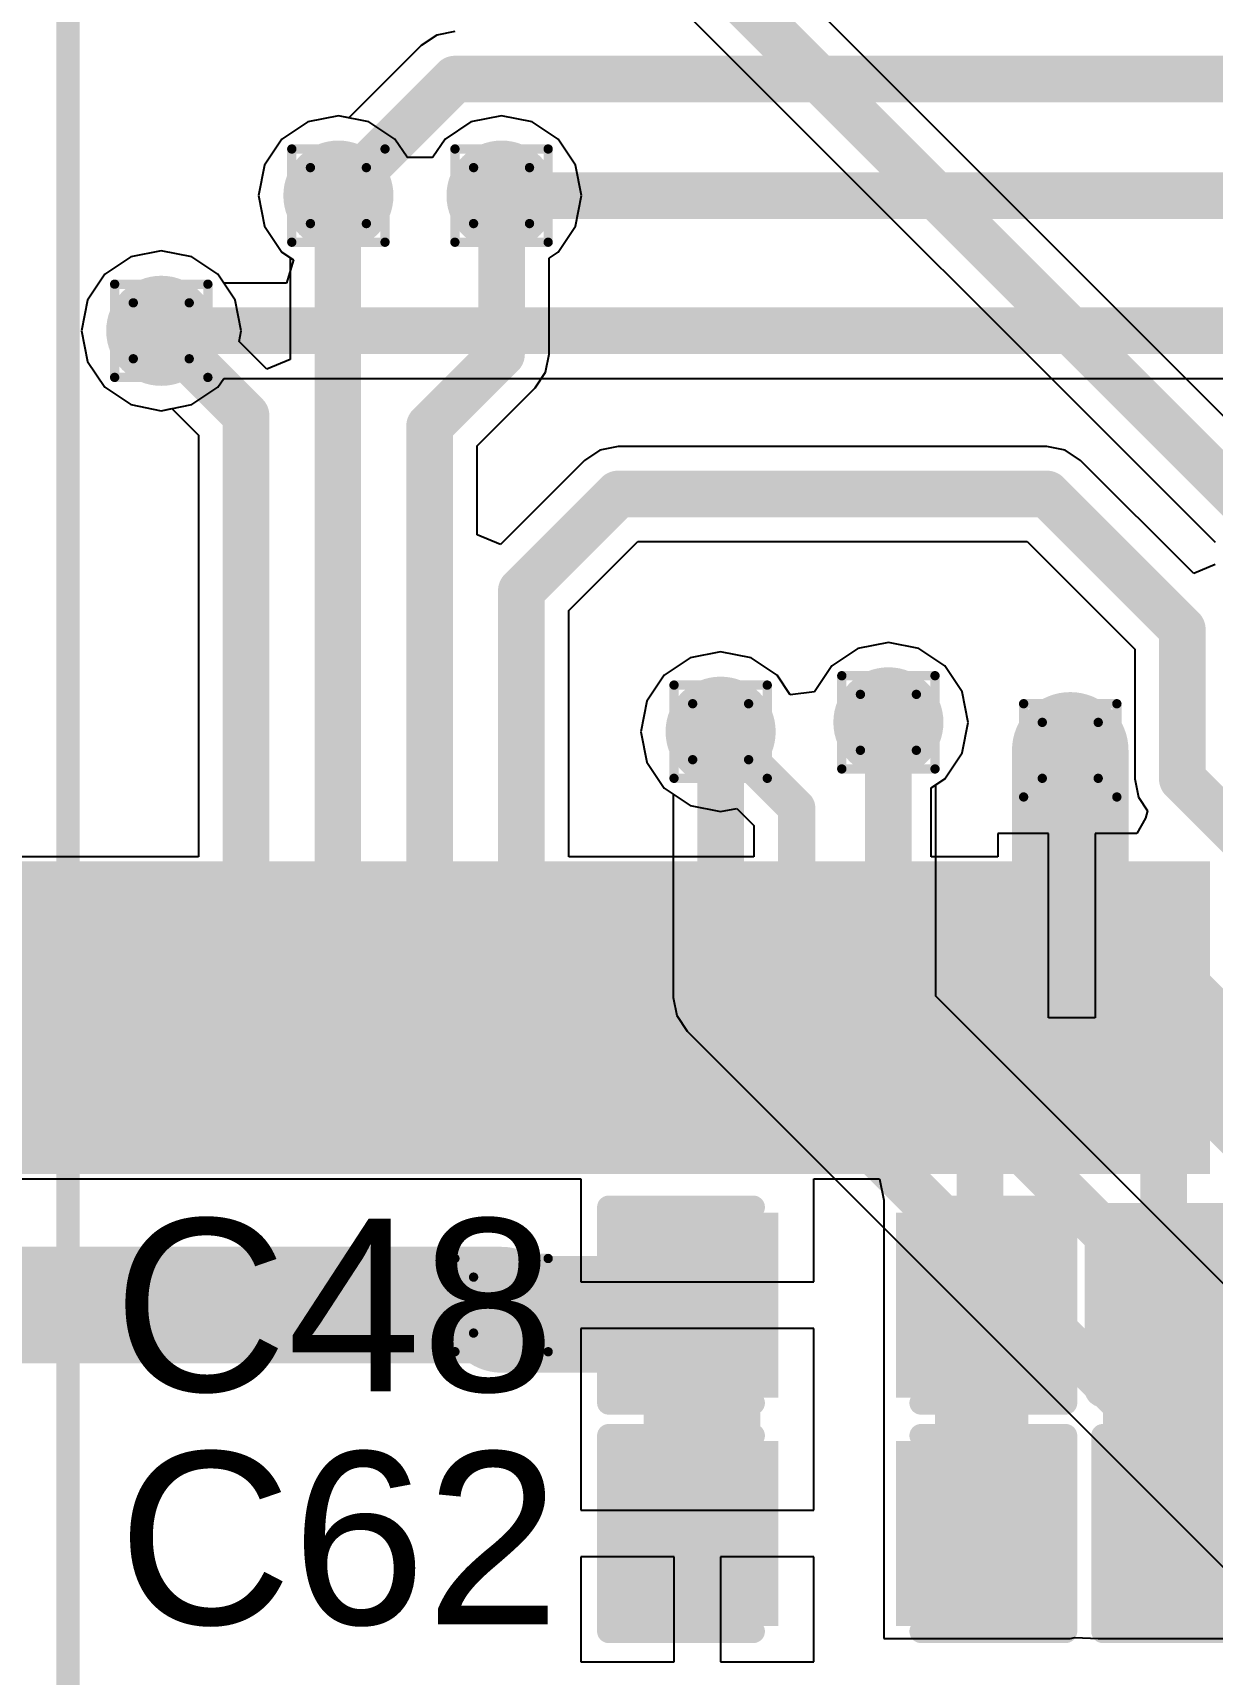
# Model space of a CAD drawing. Header units: inches. Extents: x -0.3 to 9.9, y -0.4 to 5.
# Drawn here: x 2.9744 to 3.2274, y 0.8498 to 1.2019 of the extents above; entities that cross this region are included whole.
import ezdxf

# ---------------------------------------------------------------- set-up
doc = ezdxf.new("R2010")
doc.units = ezdxf.units.IN
doc.header["$MEASUREMENT"] = 0
for name, color, linetype in [('Bottom Layer', 5, 'Continuous'), ('Bottom Solder', 6, 'Continuous'), ('Drill Drawing', 1, 'Continuous'), ('Top Layer', 1, 'Continuous'), ('Top Overlay', 2, 'Continuous'), ('Top Paste', 8, 'Continuous'), ('Top Solder', 216, 'Continuous'), ('Via Holes', 16, 'Continuous')]:
    doc.layers.add(name, color=color, linetype=linetype)
doc.styles.add('Arial', font='', dxfattribs={"height": 0.2})
doc.styles.get('Arial').set_extended_font_data('Arial')

# ---------------------------------------------------------------- blocks, each defined once
blk = doc.blocks.new('ZIO_101954_13')
at = {"layer": 'Top Overlay', "const_width": 0.005}
blk.add_lwpolyline([(0.719, -1.74), (0.719, 0.057)], dxfattribs=at)
blk = doc.blocks.new('IND_0402_15')
at = {"layer": 'Top Layer'}
for points in [[(-0.02165, 0.01181), (-0.00591, 0.01181), (-0.00591, -0.01181), (-0.02165, -0.01181)], [(0.00591, 0.01181), (0.02165, 0.01181), (0.02165, -0.01181), (0.00591, -0.01181)]]:
    blk.add_hatch(color=1, dxfattribs=at).paths.add_polyline_path(points)
at = {"layer": 'Top Paste'}
for points in [[(-0.02165, 0.01181), (-0.00591, 0.01181), (-0.00591, -0.01181), (-0.02165, -0.01181)], [(0.00591, 0.01181), (0.02165, 0.01181), (0.02165, -0.01181), (0.00591, -0.01181)]]:
    blk.add_hatch(color=8, dxfattribs=at).paths.add_polyline_path(points)
at = {"layer": 'Top Solder'}
for points in [[(-0.02565, 0.01581), (-0.00191, 0.01581), (-0.00191, -0.01581), (-0.02565, -0.01581)], [(0.00191, 0.01581), (0.02565, 0.01581), (0.02565, -0.01581), (0.00191, -0.01581)]]:
    blk.add_hatch(color=216, dxfattribs=at).paths.add_polyline_path(points)
at = {"layer": 'Top Overlay', "const_width": 0.00787}
for points in [[(-0.012, 0.018), (-0.028, 0.018)], [(-0.028, 0.018), (-0.028, -0.018)], [(0.028, 0.018), (-0.012, 0.018)], [(0.028, 0.018), (0.028, -0.018)], [(-0.012, -0.018), (-0.028, -0.018)], [(0.028, -0.018), (-0.012, -0.018)]]:
    blk.add_lwpolyline(points, dxfattribs=at)
at = {"layer": 'Top Overlay', "const_width": 0.00394}
for points in [[(-0.02997, 0.018, 1), (-0.02603, 0.018, 1)], [(-0.02997, 0.018, 1), (-0.02603, 0.018, 1)], [(-0.01397, 0.018, 1), (-0.01003, 0.018, 1)], [(-0.01397, 0.018, 1), (-0.01003, 0.018, 1)], [(0.02603, 0.018, 1), (0.02997, 0.018, 1)], [(0.02603, 0.018, 1), (0.02997, 0.018, 1)], [(-0.02997, -0.018, 1), (-0.02603, -0.018, 1)], [(-0.02997, -0.018, 1), (-0.02603, -0.018, 1)], [(-0.01397, -0.018, 1), (-0.01003, -0.018, 1)], [(-0.01397, -0.018, 1), (-0.01003, -0.018, 1)], [(0.02603, -0.018, 1), (0.02997, -0.018, 1)], [(0.02603, -0.018, 1), (0.02997, -0.018, 1)]]:
    blk.add_lwpolyline(points, format="xyb", close=True, dxfattribs=at)
blk = doc.blocks.new('C___0603_16')
at = {"layer": 'Top Layer'}
for points in [[(-0.015, 0.0175), (-0.015, -0.0175), (-0.045, -0.0175), (-0.045, 0.0175)], [(0.045, 0.0175), (0.045, -0.0175), (0.015, -0.0175), (0.015, 0.0175)]]:
    blk.add_hatch(color=1, dxfattribs=at).paths.add_polyline_path(points)
at = {"layer": 'Top Paste'}
for points in [[(-0.015, 0.0175), (-0.015, -0.0175), (-0.045, -0.0175), (-0.045, 0.0175)], [(0.045, 0.0175), (0.045, -0.0175), (0.015, -0.0175), (0.015, 0.0175)]]:
    blk.add_hatch(color=8, dxfattribs=at).paths.add_polyline_path(points)
at = {"layer": 'Top Solder'}
for points in [[(-0.01264, 0.01986), (-0.01264, -0.01986), (-0.04736, -0.01986), (-0.04736, 0.01986)], [(0.04736, 0.01986), (0.04736, -0.01986), (0.01264, -0.01986), (0.01264, 0.01986)]]:
    blk.add_hatch(color=216, dxfattribs=at).paths.add_polyline_path(points)
at = {"layer": 'Top Overlay', "const_width": 0.005}
for points in [[(-0.018, 0.021), (-0.049, 0.021)], [(-0.049, 0.021), (-0.049, -0.021)], [(0.049, 0.021), (0.018, 0.021)], [(0.049, 0.021), (0.049, -0.021)], [(-0.018, -0.021), (-0.049, -0.021)], [(0.049, -0.021), (0.018, -0.021)]]:
    blk.add_lwpolyline(points, dxfattribs=at)
at = {"layer": 'Top Overlay', "const_width": 0.0025}
for points in [[(-0.05025, 0.021, 1), (-0.04775, 0.021, 1)], [(-0.05025, 0.021, 1), (-0.04775, 0.021, 1)], [(-0.01925, 0.021, 1), (-0.01675, 0.021, 1)], [(0.01675, 0.021, 1), (0.01925, 0.021, 1)], [(0.04775, 0.021, 1), (0.05025, 0.021, 1)], [(0.04775, 0.021, 1), (0.05025, 0.021, 1)], [(-0.05025, -0.021, 1), (-0.04775, -0.021, 1)], [(-0.05025, -0.021, 1), (-0.04775, -0.021, 1)], [(-0.01925, -0.021, 1), (-0.01675, -0.021, 1)], [(0.01675, -0.021, 1), (0.01925, -0.021, 1)], [(0.04775, -0.021, 1), (0.05025, -0.021, 1)], [(0.04775, -0.021, 1), (0.05025, -0.021, 1)]]:
    blk.add_lwpolyline(points, format="xyb", close=True, dxfattribs=at)
blk = doc.blocks.new('C___0603_18')
at = {"layer": 'Top Layer'}
for points in [[(-0.015, 0.0175), (-0.015, -0.0175), (-0.045, -0.0175), (-0.045, 0.0175)], [(0.045, 0.0175), (0.045, -0.0175), (0.015, -0.0175), (0.015, 0.0175)]]:
    blk.add_hatch(color=1, dxfattribs=at).paths.add_polyline_path(points)
at = {"layer": 'Top Paste'}
for points in [[(-0.015, 0.0175), (-0.015, -0.0175), (-0.045, -0.0175), (-0.045, 0.0175)], [(0.045, 0.0175), (0.045, -0.0175), (0.015, -0.0175), (0.015, 0.0175)]]:
    blk.add_hatch(color=8, dxfattribs=at).paths.add_polyline_path(points)
at = {"layer": 'Top Solder'}
for points in [[(-0.01264, 0.01986), (-0.01264, -0.01986), (-0.04736, -0.01986), (-0.04736, 0.01986)], [(0.04736, 0.01986), (0.04736, -0.01986), (0.01264, -0.01986), (0.01264, 0.01986)]]:
    blk.add_hatch(color=216, dxfattribs=at).paths.add_polyline_path(points)
at = {"layer": 'Top Overlay', "const_width": 0.005}
for points in [[(-0.049, 0.021), (-0.018, 0.021)], [(-0.049, -0.021), (-0.049, 0.021)], [(0.018, 0.021), (0.049, 0.021)], [(0.049, -0.021), (0.049, 0.021)], [(-0.049, -0.021), (-0.018, -0.021)], [(0.018, -0.021), (0.049, -0.021)]]:
    blk.add_lwpolyline(points, dxfattribs=at)
at = {"layer": 'Top Overlay', "const_width": 0.0025}
for points in [[(-0.05025, 0.021, 1), (-0.04775, 0.021, 1)], [(-0.05025, 0.021, 1), (-0.04775, 0.021, 1)], [(-0.01925, 0.021, 1), (-0.01675, 0.021, 1)], [(0.01675, 0.021, 1), (0.01925, 0.021, 1)], [(0.04775, 0.021, 1), (0.05025, 0.021, 1)], [(0.04775, 0.021, 1), (0.05025, 0.021, 1)], [(-0.05025, -0.021, 1), (-0.04775, -0.021, 1)], [(-0.05025, -0.021, 1), (-0.04775, -0.021, 1)], [(-0.01925, -0.021, 1), (-0.01675, -0.021, 1)], [(0.01675, -0.021, 1), (0.01925, -0.021, 1)], [(0.04775, -0.021, 1), (0.05025, -0.021, 1)], [(0.04775, -0.021, 1), (0.05025, -0.021, 1)]]:
    blk.add_lwpolyline(points, format="xyb", close=True, dxfattribs=at)
blk = doc.blocks.new('TQFP_100_14_14__49')
at = {"layer": 'Top Layer'}
for points in [[(-0.23031, 0.33268), (-0.23031, 0.27362), (-0.24213, 0.27362), (-0.24213, 0.33268)], [(-0.21063, 0.33268), (-0.21063, 0.27362), (-0.22244, 0.27362), (-0.22244, 0.33268)], [(-0.19094, 0.33268), (-0.19094, 0.27362), (-0.20276, 0.27362), (-0.20276, 0.33268)], [(-0.17126, 0.33268), (-0.17126, 0.27362), (-0.18307, 0.27362), (-0.18307, 0.33268)], [(-0.15157, 0.33268), (-0.15157, 0.27362), (-0.16339, 0.27362), (-0.16339, 0.33268)], [(-0.13189, 0.33268), (-0.13189, 0.27362), (-0.1437, 0.27362), (-0.1437, 0.33268)], [(-0.1122, 0.33268), (-0.1122, 0.27362), (-0.12402, 0.27362), (-0.12402, 0.33268)], [(-0.09252, 0.33268), (-0.09252, 0.27362), (-0.10433, 0.27362), (-0.10433, 0.33268)], [(-0.07283, 0.33268), (-0.07283, 0.27362), (-0.08465, 0.27362), (-0.08465, 0.33268)], [(-0.05315, 0.33268), (-0.05315, 0.27362), (-0.06496, 0.27362), (-0.06496, 0.33268)], [(-0.03346, 0.33268), (-0.03346, 0.27362), (-0.04528, 0.27362), (-0.04528, 0.33268)], [(-0.01378, 0.33268), (-0.01378, 0.27362), (-0.02559, 0.27362), (-0.02559, 0.33268)], [(0.00591, 0.33268), (0.00591, 0.27362), (-0.00591, 0.27362), (-0.00591, 0.33268)]]:
    blk.add_hatch(color=1, dxfattribs=at).paths.add_polyline_path(points)
at = {"layer": 'Top Paste'}
for points in [[(-0.23031, 0.33268), (-0.23031, 0.27362), (-0.24213, 0.27362), (-0.24213, 0.33268)], [(-0.21063, 0.33268), (-0.21063, 0.27362), (-0.22244, 0.27362), (-0.22244, 0.33268)], [(-0.19094, 0.33268), (-0.19094, 0.27362), (-0.20276, 0.27362), (-0.20276, 0.33268)], [(-0.17126, 0.33268), (-0.17126, 0.27362), (-0.18307, 0.27362), (-0.18307, 0.33268)], [(-0.15157, 0.33268), (-0.15157, 0.27362), (-0.16339, 0.27362), (-0.16339, 0.33268)], [(-0.13189, 0.33268), (-0.13189, 0.27362), (-0.1437, 0.27362), (-0.1437, 0.33268)], [(-0.1122, 0.33268), (-0.1122, 0.27362), (-0.12402, 0.27362), (-0.12402, 0.33268)], [(-0.09252, 0.33268), (-0.09252, 0.27362), (-0.10433, 0.27362), (-0.10433, 0.33268)], [(-0.07283, 0.33268), (-0.07283, 0.27362), (-0.08465, 0.27362), (-0.08465, 0.33268)], [(-0.05315, 0.33268), (-0.05315, 0.27362), (-0.06496, 0.27362), (-0.06496, 0.33268)], [(-0.03346, 0.33268), (-0.03346, 0.27362), (-0.04528, 0.27362), (-0.04528, 0.33268)], [(-0.01378, 0.33268), (-0.01378, 0.27362), (-0.02559, 0.27362), (-0.02559, 0.33268)], [(0.00591, 0.33268), (0.00591, 0.27362), (-0.00591, 0.27362), (-0.00591, 0.33268)]]:
    blk.add_hatch(color=8, dxfattribs=at).paths.add_polyline_path(points)
at = {"layer": 'Top Solder'}
for points in [[(-0.22631, 0.33668), (-0.22631, 0.26962), (-0.24613, 0.26962), (-0.24613, 0.33668)], [(-0.20663, 0.33668), (-0.20663, 0.26962), (-0.22644, 0.26962), (-0.22644, 0.33668)], [(-0.18694, 0.33668), (-0.18694, 0.26962), (-0.20676, 0.26962), (-0.20676, 0.33668)], [(-0.16726, 0.33668), (-0.16726, 0.26962), (-0.18707, 0.26962), (-0.18707, 0.33668)], [(-0.14757, 0.33668), (-0.14757, 0.26962), (-0.16739, 0.26962), (-0.16739, 0.33668)], [(-0.12789, 0.33668), (-0.12789, 0.26962), (-0.1477, 0.26962), (-0.1477, 0.33668)], [(-0.1082, 0.33668), (-0.1082, 0.26962), (-0.12802, 0.26962), (-0.12802, 0.33668)], [(-0.08852, 0.33668), (-0.08852, 0.26962), (-0.10833, 0.26962), (-0.10833, 0.33668)], [(-0.06883, 0.33668), (-0.06883, 0.26962), (-0.08865, 0.26962), (-0.08865, 0.33668)], [(-0.04915, 0.33668), (-0.04915, 0.26962), (-0.06896, 0.26962), (-0.06896, 0.33668)], [(-0.02946, 0.33668), (-0.02946, 0.26962), (-0.04928, 0.26962), (-0.04928, 0.33668)], [(-0.00978, 0.33668), (-0.00978, 0.26962), (-0.02959, 0.26962), (-0.02959, 0.33668)], [(0.00991, 0.33668), (0.00991, 0.26962), (-0.00991, 0.26962), (-0.00991, 0.33668)]]:
    blk.add_hatch(color=216, dxfattribs=at).paths.add_polyline_path(points)
blk = doc.blocks.new('C___0603_172')
at = {"layer": 'Top Layer'}
for points in [[(-0.015, 0.0175), (-0.015, -0.0175), (-0.045, -0.0175), (-0.045, 0.0175)], [(0.045, 0.0175), (0.045, -0.0175), (0.015, -0.0175), (0.015, 0.0175)]]:
    blk.add_hatch(color=1, dxfattribs=at).paths.add_polyline_path(points)
at = {"layer": 'Top Paste'}
for points in [[(-0.015, 0.0175), (-0.015, -0.0175), (-0.045, -0.0175), (-0.045, 0.0175)], [(0.045, 0.0175), (0.045, -0.0175), (0.015, -0.0175), (0.015, 0.0175)]]:
    blk.add_hatch(color=8, dxfattribs=at).paths.add_polyline_path(points)
at = {"layer": 'Top Solder'}
for points in [[(-0.01264, 0.01986), (-0.01264, -0.01986), (-0.04736, -0.01986), (-0.04736, 0.01986)], [(0.04736, 0.01986), (0.04736, -0.01986), (0.01264, -0.01986), (0.01264, 0.01986)]]:
    blk.add_hatch(color=216, dxfattribs=at).paths.add_polyline_path(points)
at = {"layer": 'Top Overlay', "const_width": 0.005}
for points in [[(-0.049, 0.021), (-0.049, -0.021)], [(-0.018, 0.021), (-0.049, 0.021)], [(0.049, 0.021), (0.018, 0.021)], [(0.049, 0.021), (0.049, -0.021)], [(-0.018, -0.021), (-0.049, -0.021)], [(0.049, -0.021), (0.018, -0.021)]]:
    blk.add_lwpolyline(points, dxfattribs=at)
at = {"layer": 'Top Overlay', "const_width": 0.0025}
for points in [[(-0.05025, 0.021, 1), (-0.04775, 0.021, 1)], [(-0.05025, 0.021, 1), (-0.04775, 0.021, 1)], [(-0.01925, 0.021, 1), (-0.01675, 0.021, 1)], [(0.01675, 0.021, 1), (0.01925, 0.021, 1)], [(0.04775, 0.021, 1), (0.05025, 0.021, 1)], [(0.04775, 0.021, 1), (0.05025, 0.021, 1)], [(-0.05025, -0.021, 1), (-0.04775, -0.021, 1)], [(-0.05025, -0.021, 1), (-0.04775, -0.021, 1)], [(-0.01925, -0.021, 1), (-0.01675, -0.021, 1)], [(0.01675, -0.021, 1), (0.01925, -0.021, 1)], [(0.04775, -0.021, 1), (0.05025, -0.021, 1)], [(0.04775, -0.021, 1), (0.05025, -0.021, 1)]]:
    blk.add_lwpolyline(points, format="xyb", close=True, dxfattribs=at)

msp = doc.modelspace()

# ---------------------------------------------------------------- hatches: boundary and pattern name
at = {"layer": 'Bottom Layer'}
h = msp.add_hatch(color=5, dxfattribs=at)
edge = h.paths.add_edge_path()
edge.add_arc((3.04, 1.167), 0.01181, 0, 360)
h = msp.add_hatch(color=5, dxfattribs=at)
edge = h.paths.add_edge_path()
edge.add_arc((3.075, 1.167), 0.01181, 0, 360)
h = msp.add_hatch(color=5, dxfattribs=at)
edge = h.paths.add_edge_path()
edge.add_arc((3.002, 1.138), 0.01181, 0, 360)
h = msp.add_hatch(color=5, dxfattribs=at)
edge = h.paths.add_edge_path()
edge.add_arc((3.122, 1.052), 0.01181, 0, 360)
h = msp.add_hatch(color=5, dxfattribs=at)
edge = h.paths.add_edge_path()
edge.add_arc((3.15799, 1.05401), 0.01181, 0, 360)
h = msp.add_hatch(color=5, dxfattribs=at)
edge = h.paths.add_edge_path()
edge.add_arc((3.197, 1.048), 0.01181, 0, 360)
h = msp.add_hatch(color=5, dxfattribs=at)
edge = h.paths.add_edge_path()
edge.add_arc((3.075, 0.929), 0.01181, 0, 360)
at = {"layer": 'Bottom Solder'}
h = msp.add_hatch(color=6, dxfattribs=at)
edge = h.paths.add_edge_path()
edge.add_arc((3.04, 1.167), 0.00591, 0, 360)
h = msp.add_hatch(color=6, dxfattribs=at)
edge = h.paths.add_edge_path()
edge.add_arc((3.075, 1.167), 0.00591, 0, 360)
h = msp.add_hatch(color=6, dxfattribs=at)
edge = h.paths.add_edge_path()
edge.add_arc((3.002, 1.138), 0.00591, 0, 360)
h = msp.add_hatch(color=6, dxfattribs=at)
edge = h.paths.add_edge_path()
edge.add_arc((3.15799, 1.05401), 0.00591, 0, 360)
h = msp.add_hatch(color=6, dxfattribs=at)
edge = h.paths.add_edge_path()
edge.add_arc((3.122, 1.052), 0.00591, 0, 360)
h = msp.add_hatch(color=6, dxfattribs=at)
edge = h.paths.add_edge_path()
edge.add_arc((3.197, 1.048), 0.00591, 0, 360)
h = msp.add_hatch(color=6, dxfattribs=at)
edge = h.paths.add_edge_path()
edge.add_arc((3.075, 0.929), 0.00591, 0, 360)
at = {"layer": 'Top Layer'}
h = msp.add_hatch(color=1, dxfattribs=at)
edge = h.paths.add_edge_path()
edge.add_arc((3.04, 1.167), 0.01181, 0, 360)
h = msp.add_hatch(color=1, dxfattribs=at)
edge = h.paths.add_edge_path()
edge.add_arc((3.075, 1.167), 0.01181, 0, 360)
h = msp.add_hatch(color=1, dxfattribs=at)
edge = h.paths.add_edge_path()
edge.add_arc((3.002, 1.138), 0.01181, 0, 360)
h = msp.add_hatch(color=1, dxfattribs=at)
edge = h.paths.add_edge_path()
edge.add_arc((3.122, 1.052), 0.01181, 0, 360)
h = msp.add_hatch(color=1, dxfattribs=at)
edge = h.paths.add_edge_path()
edge.add_arc((3.15799, 1.05401), 0.01181, 0, 360)
h = msp.add_hatch(color=1, dxfattribs=at)
edge = h.paths.add_edge_path()
edge.add_arc((3.197, 1.048), 0.01181, 0, 360)
msp.add_hatch(color=1, dxfattribs=at).paths.add_polyline_path([(3.204, 0.949), (3.204, 0.863), (3.231, 0.863), (3.231, 0.949)])
h = msp.add_hatch(color=1, dxfattribs=at)
edge = h.paths.add_edge_path()
edge.add_arc((3.075, 0.929), 0.01181, 0, 360)
at = {"layer": 'Top Solder'}
h = msp.add_hatch(color=216, dxfattribs=at)
edge = h.paths.add_edge_path()
edge.add_arc((3.04, 1.167), 0.00591, 0, 360)
h = msp.add_hatch(color=216, dxfattribs=at)
edge = h.paths.add_edge_path()
edge.add_arc((3.075, 1.167), 0.00591, 0, 360)
h = msp.add_hatch(color=216, dxfattribs=at)
edge = h.paths.add_edge_path()
edge.add_arc((3.002, 1.138), 0.00591, 0, 360)
h = msp.add_hatch(color=216, dxfattribs=at)
edge = h.paths.add_edge_path()
edge.add_arc((3.15799, 1.05401), 0.00591, 0, 360)
h = msp.add_hatch(color=216, dxfattribs=at)
edge = h.paths.add_edge_path()
edge.add_arc((3.122, 1.052), 0.00591, 0, 360)
h = msp.add_hatch(color=216, dxfattribs=at)
edge = h.paths.add_edge_path()
edge.add_arc((3.197, 1.048), 0.00591, 0, 360)
h = msp.add_hatch(color=216, dxfattribs=at)
edge = h.paths.add_edge_path()
edge.add_arc((3.075, 0.929), 0.00591, 0, 360)
at = {"layer": 'Via Holes'}
h = msp.add_hatch(color=7, dxfattribs=at)
edge = h.paths.add_edge_path()
edge.add_arc((3.04, 1.167), 0.00591, 0, 360)
h = msp.add_hatch(color=7, dxfattribs=at)
edge = h.paths.add_edge_path()
edge.add_arc((3.075, 1.167), 0.00591, 0, 360)
h = msp.add_hatch(color=7, dxfattribs=at)
edge = h.paths.add_edge_path()
edge.add_arc((3.002, 1.138), 0.00591, 0, 360)
h = msp.add_hatch(color=7, dxfattribs=at)
edge = h.paths.add_edge_path()
edge.add_arc((3.15799, 1.05401), 0.00591, 0, 360)
h = msp.add_hatch(color=7, dxfattribs=at)
edge = h.paths.add_edge_path()
edge.add_arc((3.122, 1.052), 0.00591, 0, 360)
h = msp.add_hatch(color=7, dxfattribs=at)
edge = h.paths.add_edge_path()
edge.add_arc((3.197, 1.048), 0.00591, 0, 360)
h = msp.add_hatch(color=7, dxfattribs=at)
edge = h.paths.add_edge_path()
edge.add_arc((3.075, 0.929), 0.00591, 0, 360)

# ---------------------------------------------------------------- linework, layer by layer
at = {"layer": 'Bottom Layer'}
for p, q in [((3.0611, 1.20142), (3.05779, 1.19921)), ((3.065, 1.2022), (3.0611, 1.20142)), ((3.05779, 1.19921), (3.04227, 1.18369)), ((3.04, 1.18414), (3.03344, 1.18284)), ((3.04227, 1.18369), (3.04, 1.18414)), ((3.03344, 1.18284), (3.02788, 1.17912)), ((3.02788, 1.17912), (3.02416, 1.17356)), ((3.02416, 1.17356), (3.02286, 1.167)), ((3.02286, 1.167), (3.02416, 1.16044)), ((3.02416, 1.16044), (3.02788, 1.15488)), ((3.002, 1.15514), (2.99544, 1.15384)), ((3.00856, 1.15384), (3.002, 1.15514)), ((3.02788, 1.15488), (3.0304, 1.1532)), ((2.99544, 1.15384), (2.98988, 1.15012)), ((3.01412, 1.15012), (3.00856, 1.15384)), ((3.0304, 1.1532), (3.02888, 1.1482)), ((2.98988, 1.15012), (2.98616, 1.14456)), ((3.01541, 1.1482), (3.01412, 1.15012)), ((3.02888, 1.1482), (3.01541, 1.1482)), ((2.98616, 1.14456), (2.98486, 1.138)), ((2.98486, 1.138), (2.98616, 1.13144)), ((2.98616, 1.13144), (2.98988, 1.12588)), ((3.01412, 1.12588), (3.01541, 1.1278)), ((3.01541, 1.1278), (3.2855, 1.1278)), ((2.98988, 1.12588), (2.99544, 1.12216)), ((3.00856, 1.12216), (3.01412, 1.12588)), ((2.99544, 1.12216), (3.002, 1.12086)), ((3.002, 1.12086), (3.00856, 1.12216)), ((3.15799, 1.07115), (3.15143, 1.06985)), ((3.16455, 1.06985), (3.15799, 1.07115)), ((3.11544, 1.06784), (3.10988, 1.06412)), ((3.122, 1.06914), (3.11544, 1.06784)), ((3.12856, 1.06784), (3.122, 1.06914)), ((3.13412, 1.06412), (3.12856, 1.06784)), ((3.15143, 1.06985), (3.14587, 1.06613)), ((3.17011, 1.06613), (3.16455, 1.06985)), ((3.10988, 1.06412), (3.10616, 1.05856)), ((3.13693, 1.05992), (3.13412, 1.06412)), ((3.14587, 1.06613), (3.14215, 1.06057)), ((3.17382, 1.06057), (3.17011, 1.06613)), ((3.14215, 1.06055), (3.13693, 1.05992)), ((3.14215, 1.06057), (3.14215, 1.06055)), ((3.17513, 1.05401), (3.17382, 1.06057)), ((3.10616, 1.05856), (3.10486, 1.052)), ((3.17382, 1.04745), (3.17513, 1.05401)), ((3.10486, 1.052), (3.10616, 1.04544)), ((3.17011, 1.04189), (3.17382, 1.04745)), ((3.10616, 1.04544), (3.10988, 1.03988)), ((3.10988, 1.03988), (3.1118, 1.03859)), ((3.16818, 1.04061), (3.17011, 1.04189)), ((3.16818, 0.99524), (3.16818, 1.04061)), ((3.1118, 1.03859), (3.1118, 0.995)), ((3.1118, 0.995), (3.11258, 0.9911)), ((3.36962, 0.7938), (3.16818, 0.99524)), ((3.11258, 0.9911), (3.11479, 0.98779)), ((3.11479, 0.98779), (3.3188, 0.78378))]:
    msp.add_line(p, q, dxfattribs=at)
for points, const_width in [([(3.04, 1.167), (3.065, 1.192)], 0.01), ([(3.065, 1.192), (3.29708, 1.192)], 0.01), ([(3.075, 1.167), (3.29329, 1.167)], 0.01), ([(3.002, 1.138), (3.2855, 1.138)], 0.01), ([(3.197, 1.012), (3.197, 1.048)], 0.025), ([(3.122, 0.995), (3.122, 1.052)], 0.01), ([(3.15799, 0.99101), (3.15799, 1.05401)], 0.01), ([(3.197, 1.012), (3.329, 0.88)], 0.025), ([(3.122, 0.995), (3.329, 0.788)], 0.01), ([(3.15799, 0.99101), (3.36241, 0.78659)], 0.01), ([(2.918, 0.929), (3.075, 0.929)], 0.025)]:
    msp.add_lwpolyline(points, dxfattribs=dict(at, const_width=const_width))
for points, const_width in [([(3.0625, 1.192, 1), (3.0675, 1.192, 1)], 0.005), ([(3.0625, 1.192, 1), (3.0675, 1.192, 1)], 0.005), ([(3.0375, 1.167, 1), (3.0425, 1.167, 1)], 0.005), ([(3.0725, 1.167, 1), (3.0775, 1.167, 1)], 0.005), ([(2.9995, 1.138, 1), (3.0045, 1.138, 1)], 0.005), ([(3.19075, 1.048, 1), (3.20325, 1.048, 1)], 0.0125), ([(3.1195, 1.052, 1), (3.1245, 1.052, 1)], 0.005), ([(3.15549, 1.05401, 1), (3.16049, 1.05401, 1)], 0.005), ([(3.19075, 1.012, 1), (3.20325, 1.012, 1)], 0.0125), ([(3.19075, 1.012, 1), (3.20325, 1.012, 1)], 0.0125), ([(3.1195, 0.995, 1), (3.1245, 0.995, 1)], 0.005), ([(3.1195, 0.995, 1), (3.1245, 0.995, 1)], 0.005), ([(3.15549, 0.99101, 1), (3.16049, 0.99101, 1)], 0.005), ([(3.15549, 0.99101, 1), (3.16049, 0.99101, 1)], 0.005), ([(3.06875, 0.929, 1), (3.08125, 0.929, 1)], 0.0125)]:
    msp.add_lwpolyline(points, format="xyb", close=True, dxfattribs=dict(at, const_width=const_width))
at = {"layer": 'Drill Drawing', "const_width": 0.002}
for points in [[(3.03, 1.177), (3.05, 1.177)], [(3.03, 1.157), (3.03, 1.177)], [(3.05, 1.157), (3.05, 1.177)], [(3.065, 1.177), (3.085, 1.177)], [(3.065, 1.157), (3.065, 1.177)], [(3.085, 1.157), (3.085, 1.177)], [(3.034, 1.173), (3.046, 1.173)], [(3.034, 1.161), (3.034, 1.173)], [(3.046, 1.161), (3.046, 1.173)], [(3.069, 1.173), (3.081, 1.173)], [(3.069, 1.161), (3.069, 1.173)], [(3.081, 1.161), (3.081, 1.173)], [(3.034, 1.161), (3.046, 1.161)], [(3.069, 1.161), (3.081, 1.161)], [(3.03, 1.157), (3.05, 1.157)], [(3.065, 1.157), (3.085, 1.157)], [(2.992, 1.148), (3.012, 1.148)], [(2.992, 1.128), (2.992, 1.148)], [(3.012, 1.128), (3.012, 1.148)], [(2.996, 1.144), (3.008, 1.144)], [(2.996, 1.132), (2.996, 1.144)], [(3.008, 1.132), (3.008, 1.144)], [(2.996, 1.132), (3.008, 1.132)], [(2.992, 1.128), (3.012, 1.128)], [(3.14799, 1.06401), (3.16799, 1.06401)], [(3.14799, 1.04401), (3.14799, 1.06401)], [(3.16799, 1.04401), (3.16799, 1.06401)], [(3.112, 1.062), (3.132, 1.062)], [(3.112, 1.042), (3.112, 1.062)], [(3.132, 1.042), (3.132, 1.062)], [(3.15199, 1.06001), (3.16399, 1.06001)], [(3.15199, 1.04801), (3.15199, 1.06001)], [(3.16399, 1.04801), (3.16399, 1.06001)], [(3.116, 1.058), (3.128, 1.058)], [(3.116, 1.046), (3.116, 1.058)], [(3.128, 1.046), (3.128, 1.058)], [(3.187, 1.058), (3.207, 1.058)], [(3.187, 1.038), (3.187, 1.058)], [(3.207, 1.038), (3.207, 1.058)], [(3.191, 1.054), (3.203, 1.054)], [(3.191, 1.042), (3.191, 1.054)], [(3.203, 1.042), (3.203, 1.054)], [(3.116, 1.046), (3.128, 1.046)], [(3.15199, 1.04801), (3.16399, 1.04801)], [(3.112, 1.042), (3.132, 1.042)], [(3.14799, 1.04401), (3.16799, 1.04401)], [(3.191, 1.042), (3.203, 1.042)], [(3.187, 1.038), (3.207, 1.038)], [(3.065, 0.939), (3.085, 0.939)], [(3.065, 0.919), (3.065, 0.939)], [(3.085, 0.919), (3.085, 0.939)], [(3.069, 0.935), (3.081, 0.935)], [(3.069, 0.923), (3.069, 0.935)], [(3.081, 0.923), (3.081, 0.935)], [(3.069, 0.923), (3.081, 0.923)], [(3.065, 0.919), (3.085, 0.919)]]:
    msp.add_lwpolyline(points, dxfattribs=at)
at = {"layer": 'Drill Drawing', "const_width": 0.001}
for points in [[(3.0295, 1.177, 1), (3.0305, 1.177, 1)], [(3.0295, 1.177, 1), (3.0305, 1.177, 1)], [(3.0495, 1.177, 1), (3.0505, 1.177, 1)], [(3.0495, 1.177, 1), (3.0505, 1.177, 1)], [(3.0645, 1.177, 1), (3.0655, 1.177, 1)], [(3.0645, 1.177, 1), (3.0655, 1.177, 1)], [(3.0845, 1.177, 1), (3.0855, 1.177, 1)], [(3.0845, 1.177, 1), (3.0855, 1.177, 1)], [(3.0335, 1.173, 1), (3.0345, 1.173, 1)], [(3.0335, 1.173, 1), (3.0345, 1.173, 1)], [(3.0455, 1.173, 1), (3.0465, 1.173, 1)], [(3.0455, 1.173, 1), (3.0465, 1.173, 1)], [(3.0685, 1.173, 1), (3.0695, 1.173, 1)], [(3.0685, 1.173, 1), (3.0695, 1.173, 1)], [(3.0805, 1.173, 1), (3.0815, 1.173, 1)], [(3.0805, 1.173, 1), (3.0815, 1.173, 1)], [(3.0335, 1.161, 1), (3.0345, 1.161, 1)], [(3.0335, 1.161, 1), (3.0345, 1.161, 1)], [(3.0455, 1.161, 1), (3.0465, 1.161, 1)], [(3.0455, 1.161, 1), (3.0465, 1.161, 1)], [(3.0685, 1.161, 1), (3.0695, 1.161, 1)], [(3.0685, 1.161, 1), (3.0695, 1.161, 1)], [(3.0805, 1.161, 1), (3.0815, 1.161, 1)], [(3.0805, 1.161, 1), (3.0815, 1.161, 1)], [(3.0295, 1.157, 1), (3.0305, 1.157, 1)], [(3.0295, 1.157, 1), (3.0305, 1.157, 1)], [(3.0495, 1.157, 1), (3.0505, 1.157, 1)], [(3.0495, 1.157, 1), (3.0505, 1.157, 1)], [(3.0645, 1.157, 1), (3.0655, 1.157, 1)], [(3.0645, 1.157, 1), (3.0655, 1.157, 1)], [(3.0845, 1.157, 1), (3.0855, 1.157, 1)], [(3.0845, 1.157, 1), (3.0855, 1.157, 1)], [(2.9915, 1.148, 1), (2.9925, 1.148, 1)], [(2.9915, 1.148, 1), (2.9925, 1.148, 1)], [(3.0115, 1.148, 1), (3.0125, 1.148, 1)], [(3.0115, 1.148, 1), (3.0125, 1.148, 1)], [(2.9955, 1.144, 1), (2.9965, 1.144, 1)], [(2.9955, 1.144, 1), (2.9965, 1.144, 1)], [(3.0075, 1.144, 1), (3.0085, 1.144, 1)], [(3.0075, 1.144, 1), (3.0085, 1.144, 1)], [(2.9955, 1.132, 1), (2.9965, 1.132, 1)], [(2.9955, 1.132, 1), (2.9965, 1.132, 1)], [(3.0075, 1.132, 1), (3.0085, 1.132, 1)], [(3.0075, 1.132, 1), (3.0085, 1.132, 1)], [(2.9915, 1.128, 1), (2.9925, 1.128, 1)], [(2.9915, 1.128, 1), (2.9925, 1.128, 1)], [(3.0115, 1.128, 1), (3.0125, 1.128, 1)], [(3.0115, 1.128, 1), (3.0125, 1.128, 1)], [(3.14749, 1.06401, 1), (3.14849, 1.06401, 1)], [(3.14749, 1.06401, 1), (3.14849, 1.06401, 1)], [(3.16749, 1.06401, 1), (3.16849, 1.06401, 1)], [(3.16749, 1.06401, 1), (3.16849, 1.06401, 1)], [(3.1115, 1.062, 1), (3.1125, 1.062, 1)], [(3.1115, 1.062, 1), (3.1125, 1.062, 1)], [(3.1315, 1.062, 1), (3.1325, 1.062, 1)], [(3.1315, 1.062, 1), (3.1325, 1.062, 1)], [(3.15149, 1.06001, 1), (3.15249, 1.06001, 1)], [(3.15149, 1.06001, 1), (3.15249, 1.06001, 1)], [(3.16349, 1.06001, 1), (3.16449, 1.06001, 1)], [(3.16349, 1.06001, 1), (3.16449, 1.06001, 1)], [(3.1155, 1.058, 1), (3.1165, 1.058, 1)], [(3.1155, 1.058, 1), (3.1165, 1.058, 1)], [(3.1275, 1.058, 1), (3.1285, 1.058, 1)], [(3.1275, 1.058, 1), (3.1285, 1.058, 1)], [(3.1865, 1.058, 1), (3.1875, 1.058, 1)], [(3.1865, 1.058, 1), (3.1875, 1.058, 1)], [(3.2065, 1.058, 1), (3.2075, 1.058, 1)], [(3.2065, 1.058, 1), (3.2075, 1.058, 1)], [(3.1905, 1.054, 1), (3.1915, 1.054, 1)], [(3.1905, 1.054, 1), (3.1915, 1.054, 1)], [(3.2025, 1.054, 1), (3.2035, 1.054, 1)], [(3.2025, 1.054, 1), (3.2035, 1.054, 1)], [(3.1155, 1.046, 1), (3.1165, 1.046, 1)], [(3.1155, 1.046, 1), (3.1165, 1.046, 1)], [(3.1275, 1.046, 1), (3.1285, 1.046, 1)], [(3.1275, 1.046, 1), (3.1285, 1.046, 1)], [(3.15149, 1.04801, 1), (3.15249, 1.04801, 1)], [(3.15149, 1.04801, 1), (3.15249, 1.04801, 1)], [(3.16349, 1.04801, 1), (3.16449, 1.04801, 1)], [(3.16349, 1.04801, 1), (3.16449, 1.04801, 1)], [(3.1115, 1.042, 1), (3.1125, 1.042, 1)], [(3.1115, 1.042, 1), (3.1125, 1.042, 1)], [(3.1315, 1.042, 1), (3.1325, 1.042, 1)], [(3.1315, 1.042, 1), (3.1325, 1.042, 1)], [(3.14749, 1.04401, 1), (3.14849, 1.04401, 1)], [(3.14749, 1.04401, 1), (3.14849, 1.04401, 1)], [(3.16749, 1.04401, 1), (3.16849, 1.04401, 1)], [(3.16749, 1.04401, 1), (3.16849, 1.04401, 1)], [(3.1905, 1.042, 1), (3.1915, 1.042, 1)], [(3.1905, 1.042, 1), (3.1915, 1.042, 1)], [(3.2025, 1.042, 1), (3.2035, 1.042, 1)], [(3.2025, 1.042, 1), (3.2035, 1.042, 1)], [(3.1865, 1.038, 1), (3.1875, 1.038, 1)], [(3.1865, 1.038, 1), (3.1875, 1.038, 1)], [(3.2065, 1.038, 1), (3.2075, 1.038, 1)], [(3.2065, 1.038, 1), (3.2075, 1.038, 1)], [(3.0645, 0.939, 1), (3.0655, 0.939, 1)], [(3.0645, 0.939, 1), (3.0655, 0.939, 1)], [(3.0845, 0.939, 1), (3.0855, 0.939, 1)], [(3.0845, 0.939, 1), (3.0855, 0.939, 1)], [(3.0685, 0.935, 1), (3.0695, 0.935, 1)], [(3.0685, 0.935, 1), (3.0695, 0.935, 1)], [(3.0805, 0.935, 1), (3.0815, 0.935, 1)], [(3.0805, 0.935, 1), (3.0815, 0.935, 1)], [(3.0685, 0.923, 1), (3.0695, 0.923, 1)], [(3.0685, 0.923, 1), (3.0695, 0.923, 1)], [(3.0805, 0.923, 1), (3.0815, 0.923, 1)], [(3.0805, 0.923, 1), (3.0815, 0.923, 1)], [(3.0645, 0.919, 1), (3.0655, 0.919, 1)], [(3.0645, 0.919, 1), (3.0655, 0.919, 1)], [(3.0845, 0.919, 1), (3.0855, 0.919, 1)], [(3.0845, 0.919, 1), (3.0855, 0.919, 1)]]:
    msp.add_lwpolyline(points, format="xyb", close=True, dxfattribs=at)
at = {"layer": 'Top Layer'}
for p, q in [((3.24444, 1.10512), (2.93018, 1.41938)), ((2.91875, 1.40197), (3.2281, 1.09263)), ((3.04, 1.18414), (3.03344, 1.18284)), ((3.04656, 1.18284), (3.04, 1.18414)), ((3.075, 1.18414), (3.06844, 1.18284)), ((3.08156, 1.18284), (3.075, 1.18414)), ((3.03344, 1.18284), (3.02788, 1.17912)), ((3.05212, 1.17912), (3.04656, 1.18284)), ((3.06844, 1.18284), (3.06288, 1.17912)), ((3.08712, 1.17912), (3.08156, 1.18284)), ((3.02788, 1.17912), (3.02416, 1.17356)), ((3.05472, 1.17523), (3.05212, 1.17912)), ((3.06288, 1.17912), (3.06028, 1.17523)), ((3.09084, 1.17356), (3.08712, 1.17912)), ((3.02416, 1.17356), (3.02286, 1.167)), ((3.05492, 1.17515), (3.05472, 1.17523)), ((3.06008, 1.17515), (3.05492, 1.17515)), ((3.06028, 1.17523), (3.06008, 1.17515)), ((3.09214, 1.167), (3.09084, 1.17356)), ((3.02286, 1.167), (3.02416, 1.16044)), ((3.09084, 1.16044), (3.09214, 1.167)), ((3.02416, 1.16044), (3.02788, 1.15488)), ((3.08712, 1.15488), (3.09084, 1.16044)), ((3.002, 1.15514), (2.99544, 1.15384)), ((3.00856, 1.15384), (3.002, 1.15514)), ((3.02788, 1.15488), (3.02968, 1.15368)), ((3.0852, 1.15359), (3.08712, 1.15488)), ((2.99544, 1.15384), (2.98988, 1.15012)), ((3.01412, 1.15012), (3.00856, 1.15384)), ((3.02968, 1.15368), (3.02968, 1.13181)), ((3.0852, 1.133), (3.0852, 1.15359)), ((2.98988, 1.15012), (2.98616, 1.14456)), ((3.01784, 1.14456), (3.01412, 1.15012)), ((2.98616, 1.14456), (2.98486, 1.138)), ((3.01914, 1.138), (3.01784, 1.14456)), ((2.98486, 1.138), (2.98616, 1.13144)), ((3.01869, 1.13573), (3.01914, 1.138)), ((3.02468, 1.12974), (3.01869, 1.13573)), ((2.98616, 1.13144), (2.98988, 1.12588)), ((3.02968, 1.13181), (3.02468, 1.12974)), ((3.08442, 1.1291), (3.0852, 1.133)), ((3.08221, 1.12579), (3.08442, 1.1291)), ((2.98988, 1.12588), (2.99544, 1.12216)), ((3.06976, 1.11334), (3.08221, 1.12579)), ((2.99544, 1.12216), (3.002, 1.12086)), ((3.002, 1.12086), (3.00427, 1.12131)), ((3.00427, 1.12131), (3.01, 1.11558)), ((3.01, 1.11558), (3.01, 1.02518)), ((3.06976, 1.09425), (3.06976, 1.11334)), ((3.1, 1.1132), (3.0961, 1.11242)), ((3.192, 1.1132), (3.1, 1.1132)), ((3.1959, 1.11242), (3.192, 1.1132)), ((3.09279, 1.11021), (3.07476, 1.09218)), ((3.0961, 1.11242), (3.09279, 1.11021)), ((3.19921, 1.11021), (3.1959, 1.11242)), ((3.22348, 1.08594), (3.19921, 1.11021)), ((3.07476, 1.09218), (3.06976, 1.09425)), ((3.08944, 1.07802), (3.10422, 1.0928)), ((3.10422, 1.0928), (3.18778, 1.0928)), ((3.18778, 1.0928), (3.21085, 1.06973)), ((3.2281, 1.08786), (3.22348, 1.08594)), ((3.08944, 1.02518), (3.08944, 1.07802)), ((3.15799, 1.07115), (3.15143, 1.06985)), ((3.16455, 1.06985), (3.15799, 1.07115)), ((3.11544, 1.06784), (3.10988, 1.06412)), ((3.122, 1.06914), (3.11544, 1.06784)), ((3.12856, 1.06784), (3.122, 1.06914)), ((3.13412, 1.06412), (3.12856, 1.06784)), ((3.15143, 1.06985), (3.14587, 1.06613)), ((3.17011, 1.06613), (3.16455, 1.06985)), ((3.21085, 1.06973), (3.21085, 1.04187)), ((3.10988, 1.06412), (3.10616, 1.05856)), ((3.13693, 1.05992), (3.13412, 1.06412)), ((3.14587, 1.06613), (3.14215, 1.06057)), ((3.17382, 1.06057), (3.17011, 1.06613)), ((3.14215, 1.06055), (3.13693, 1.05992)), ((3.14215, 1.06057), (3.14215, 1.06055)), ((3.17513, 1.05401), (3.17382, 1.06057)), ((3.10616, 1.05856), (3.10486, 1.052)), ((3.17382, 1.04745), (3.17513, 1.05401)), ((3.10486, 1.052), (3.10616, 1.04544)), ((3.17011, 1.04189), (3.17382, 1.04745)), ((3.10616, 1.04544), (3.10988, 1.03988)), ((3.10988, 1.03988), (3.11544, 1.03616)), ((3.16716, 1.03993), (3.17011, 1.04189)), ((3.16716, 1.02518), (3.16716, 1.03993)), ((3.21085, 1.04187), (3.21162, 1.03797)), ((3.11544, 1.03616), (3.122, 1.03486)), ((3.122, 1.03486), (3.12547, 1.03555)), ((3.12547, 1.03555), (3.12913, 1.0319)), ((3.21162, 1.03797), (3.21358, 1.03505)), ((3.12913, 1.0319), (3.12913, 1.02518)), ((3.21314, 1.03345), (3.21125, 1.03018)), ((3.21358, 1.03505), (3.21314, 1.03345)), ((3.19236, 1.03018), (3.18145, 1.03018)), ((3.18145, 1.03018), (3.18145, 1.02518)), ((3.19236, 0.99065), (3.19236, 1.03018)), ((3.21125, 1.03018), (3.20236, 1.03018)), ((3.20236, 1.03018), (3.20236, 0.99065)), ((3.01, 1.02518), (2.85893, 1.02518)), ((3.12913, 1.02518), (3.08944, 1.02518)), ((3.18145, 1.02518), (3.16716, 1.02518)), ((3.20236, 0.99065), (3.19236, 0.99065)), ((2.91395, 0.95612), (3.092, 0.95612)), ((3.092, 0.95612), (3.092, 0.934)), ((3.142, 0.934), (3.142, 0.95612)), ((3.142, 0.95612), (3.15609, 0.95612)), ((3.15609, 0.95612), (3.157, 0.9515)), ((3.157, 0.9515), (3.157, 0.9515)), ((3.157, 0.9515), (3.157, 0.9065)), ((3.092, 0.934), (3.117, 0.934)), ((3.117, 0.934), (3.142, 0.934)), ((3.117, 0.924), (3.092, 0.924)), ((3.092, 0.924), (3.092, 0.9015)), ((3.142, 0.924), (3.117, 0.924)), ((3.142, 0.9015), (3.142, 0.924)), ((3.157, 0.9065), (3.157, 0.9065)), ((3.157, 0.9065), (3.157, 0.9025)), ((3.092, 0.9015), (3.092, 0.885)), ((3.142, 0.885), (3.142, 0.9015)), ((3.157, 0.9025), (3.157, 0.9025)), ((3.157, 0.9025), (3.157, 0.8575)), ((3.092, 0.885), (3.117, 0.885)), ((3.117, 0.885), (3.142, 0.885)), ((3.112, 0.875), (3.092, 0.875)), ((3.092, 0.875), (3.092, 0.8525)), ((3.112, 0.8525), (3.112, 0.875)), ((3.142, 0.875), (3.122, 0.875)), ((3.122, 0.875), (3.122, 0.8525)), ((3.142, 0.8525), (3.142, 0.875)), ((3.157, 0.8575), (3.197, 0.8575)), ((3.197, 0.8575), (3.198, 0.85768)), ((3.197, 0.8575), (3.197, 0.8575)), ((3.198, 0.85768), (3.203, 0.8575)), ((3.203, 0.8575), (3.203, 0.8575)), ((3.203, 0.8575), (3.243, 0.8575)), ((3.092, 0.8525), (3.112, 0.8525)), ((3.122, 0.8525), (3.142, 0.8525))]:
    msp.add_line(p, q, dxfattribs=at)
for points, const_width in [([(2.92297, 1.41217), (3.23829, 1.09685)], 0.01), ([(3.03988, 1.16588), (3.04, 1.166)], 0.01), ([(3.03988, 0.99065), (3.03988, 1.16588)], 0.01), ([(3.075, 1.133), (3.075, 1.167)], 0.01), ([(3.001, 1.139), (3.002, 1.138)], 0.01), ([(3.002, 1.138), (3.02019, 1.11981)], 0.01), ([(3.05956, 1.11756), (3.075, 1.133)], 0.01), ([(3.02019, 0.99065), (3.02019, 1.11981)], 0.01), ([(3.05956, 0.99065), (3.05956, 1.11756)], 0.01), ([(3.07925, 1.08225), (3.1, 1.103)], 0.01), ([(3.1, 1.103), (3.192, 1.103)], 0.01), ([(3.192, 1.103), (3.22104, 1.07396)], 0.01), ([(3.07925, 0.99065), (3.07925, 1.08225)], 0.01), ([(3.22104, 1.04187), (3.22104, 1.07396)], 0.01), ([(3.15799, 0.99065), (3.15799, 1.05401)], 0.008), ([(3.122, 1.052), (3.1383, 1.0357)], 0.008), ([(3.197, 1.048), (3.19736, 1.04764)], 0.008), ([(3.19736, 0.99065), (3.19736, 1.04764)], 0.008), ([(3.22104, 1.04187), (3.26391, 0.999)], 0.01), ([(3.1383, 0.99065), (3.1383, 1.0357)], 0.008), ([(3.17767, 0.91867), (3.17767, 0.99065)], 0.01), ([(3.21704, 0.92504), (3.21704, 0.99065)], 0.01), ([(3.118, 0.9245), (3.118, 0.929)], 0.025), ([(3.075, 0.927), (3.1155, 0.927)], 0.025), ([(3.1155, 0.927), (3.118, 0.9245)], 0.025), ([(3.118, 0.875), (3.118, 0.9245)], 0.025), ([(3.178, 0.88), (3.178, 0.929)], 0.02), ([(3.21822, 0.87978), (3.21822, 0.929)], 0.01), ([(3.177, 0.918), (3.17767, 0.91867)], 0.01), ([(3.178, 0.87), (3.178, 0.88)], 0.01), ([(3.21822, 0.87978), (3.22, 0.878)], 0.01), ([(3.217, 0.875), (3.21804, 0.87604)], 0.01), ([(3.178, 0.87), (3.179, 0.869)], 0.01)]:
    msp.add_lwpolyline(points, dxfattribs=dict(at, const_width=const_width))
for points, const_width in [([(3.03738, 1.16588, 1), (3.04238, 1.16588, 1)], 0.005), ([(3.03738, 1.16588, 1), (3.04238, 1.16588, 1)], 0.005), ([(3.0375, 1.166, 1), (3.0425, 1.166, 1)], 0.005), ([(3.0725, 1.167, 1), (3.0775, 1.167, 1)], 0.005), ([(2.9985, 1.139, 1), (3.0035, 1.139, 1)], 0.005), ([(2.9995, 1.138, 1), (3.0045, 1.138, 1)], 0.005), ([(2.9995, 1.138, 1), (3.0045, 1.138, 1)], 0.005), ([(3.0725, 1.133, 1), (3.0775, 1.133, 1)], 0.005), ([(3.0725, 1.133, 1), (3.0775, 1.133, 1)], 0.005), ([(3.01769, 1.11981, 1), (3.02269, 1.11981, 1)], 0.005), ([(3.01769, 1.11981, 1), (3.02269, 1.11981, 1)], 0.005), ([(3.05706, 1.11756, 1), (3.06206, 1.11756, 1)], 0.005), ([(3.05706, 1.11756, 1), (3.06206, 1.11756, 1)], 0.005), ([(3.0975, 1.103, 1), (3.1025, 1.103, 1)], 0.005), ([(3.0975, 1.103, 1), (3.1025, 1.103, 1)], 0.005), ([(3.1895, 1.103, 1), (3.1945, 1.103, 1)], 0.005), ([(3.1895, 1.103, 1), (3.1945, 1.103, 1)], 0.005), ([(3.07675, 1.08225, 1), (3.08175, 1.08225, 1)], 0.005), ([(3.07675, 1.08225, 1), (3.08175, 1.08225, 1)], 0.005), ([(3.21854, 1.07396, 1), (3.22354, 1.07396, 1)], 0.005), ([(3.21854, 1.07396, 1), (3.22354, 1.07396, 1)], 0.005), ([(3.15599, 1.05401, 1), (3.15999, 1.05401, 1)], 0.004), ([(3.12, 1.052, 1), (3.124, 1.052, 1)], 0.004), ([(3.195, 1.048, 1), (3.199, 1.048, 1)], 0.004), ([(3.19536, 1.04764, 1), (3.19936, 1.04764, 1)], 0.004), ([(3.19536, 1.04764, 1), (3.19936, 1.04764, 1)], 0.004), ([(3.21854, 1.04187, 1), (3.22354, 1.04187, 1)], 0.005), ([(3.21854, 1.04187, 1), (3.22354, 1.04187, 1)], 0.005), ([(3.1363, 1.0357, 1), (3.1403, 1.0357, 1)], 0.004), ([(3.1363, 1.0357, 1), (3.1403, 1.0357, 1)], 0.004), ([(3.01769, 0.99065, 1), (3.02269, 0.99065, 1)], 0.005), ([(3.03738, 0.99065, 1), (3.04238, 0.99065, 1)], 0.005), ([(3.05706, 0.99065, 1), (3.06206, 0.99065, 1)], 0.005), ([(3.07675, 0.99065, 1), (3.08175, 0.99065, 1)], 0.005), ([(3.1363, 0.99065, 1), (3.1403, 0.99065, 1)], 0.004), ([(3.15599, 0.99065, 1), (3.15999, 0.99065, 1)], 0.004), ([(3.17517, 0.99065, 1), (3.18017, 0.99065, 1)], 0.005), ([(3.19536, 0.99065, 1), (3.19936, 0.99065, 1)], 0.004), ([(3.21454, 0.99065, 1), (3.21954, 0.99065, 1)], 0.005), ([(3.11175, 0.929, 1), (3.12425, 0.929, 1)], 0.0125), ([(3.06875, 0.927, 1), (3.08125, 0.927, 1)], 0.0125), ([(3.10925, 0.927, 1), (3.12175, 0.927, 1)], 0.0125), ([(3.10925, 0.927, 1), (3.12175, 0.927, 1)], 0.0125), ([(3.11175, 0.9245, 1), (3.12425, 0.9245, 1)], 0.0125), ([(3.11175, 0.9245, 1), (3.12425, 0.9245, 1)], 0.0125), ([(3.11175, 0.9245, 1), (3.12425, 0.9245, 1)], 0.0125), ([(3.173, 0.929, 1), (3.183, 0.929, 1)], 0.01), ([(3.21572, 0.929, 1), (3.22072, 0.929, 1)], 0.005), ([(3.21454, 0.92504, 1), (3.21954, 0.92504, 1)], 0.005), ([(3.1745, 0.918, 1), (3.1795, 0.918, 1)], 0.005), ([(3.17517, 0.91867, 1), (3.18017, 0.91867, 1)], 0.005), ([(3.17517, 0.91867, 1), (3.18017, 0.91867, 1)], 0.005), ([(3.11175, 0.875, 1), (3.12425, 0.875, 1)], 0.0125), ([(3.173, 0.88, 1), (3.183, 0.88, 1)], 0.01), ([(3.1755, 0.88, 1), (3.1805, 0.88, 1)], 0.005), ([(3.21572, 0.87978, 1), (3.22072, 0.87978, 1)], 0.005), ([(3.21572, 0.87978, 1), (3.22072, 0.87978, 1)], 0.005), ([(3.21554, 0.87604, 1), (3.22054, 0.87604, 1)], 0.005), ([(3.2175, 0.878, 1), (3.2225, 0.878, 1)], 0.005), ([(3.2145, 0.875, 1), (3.2195, 0.875, 1)], 0.005), ([(3.1755, 0.87, 1), (3.1805, 0.87, 1)], 0.005), ([(3.1755, 0.87, 1), (3.1805, 0.87, 1)], 0.005), ([(3.1765, 0.869, 1), (3.1815, 0.869, 1)], 0.005)]:
    msp.add_lwpolyline(points, format="xyb", close=True, dxfattribs=dict(at, const_width=const_width))

# ---------------------------------------------------------------- block references
for name, p in [('ZIO_101954_13', (2.263, 2.113)), ('C___0603_18', (3.253, 0.88))]:
    msp.add_blockref(name, p)
at = {"rotation": 180}
for name, p in [('TQFP_100_14_14__49', (2.98082, 1.2938)), ('C___0603_172', (3.147, 0.929)), ('IND_0402_15', (3.232, 0.929)), ('C___0603_16', (3.147, 0.88))]:
    msp.add_blockref(name, p, dxfattribs=at)

# ---------------------------------------------------------------- texts
at = {"layer": 'Top Overlay', "style": 'Arial'}
for s, p in [('C48', (2.99168, 0.91051)), ('C62', (2.99268, 0.86051))]:
    msp.add_text(s, height=0.037, dxfattribs=at).set_placement(p)

doc.saveas('drawing.dxf')
